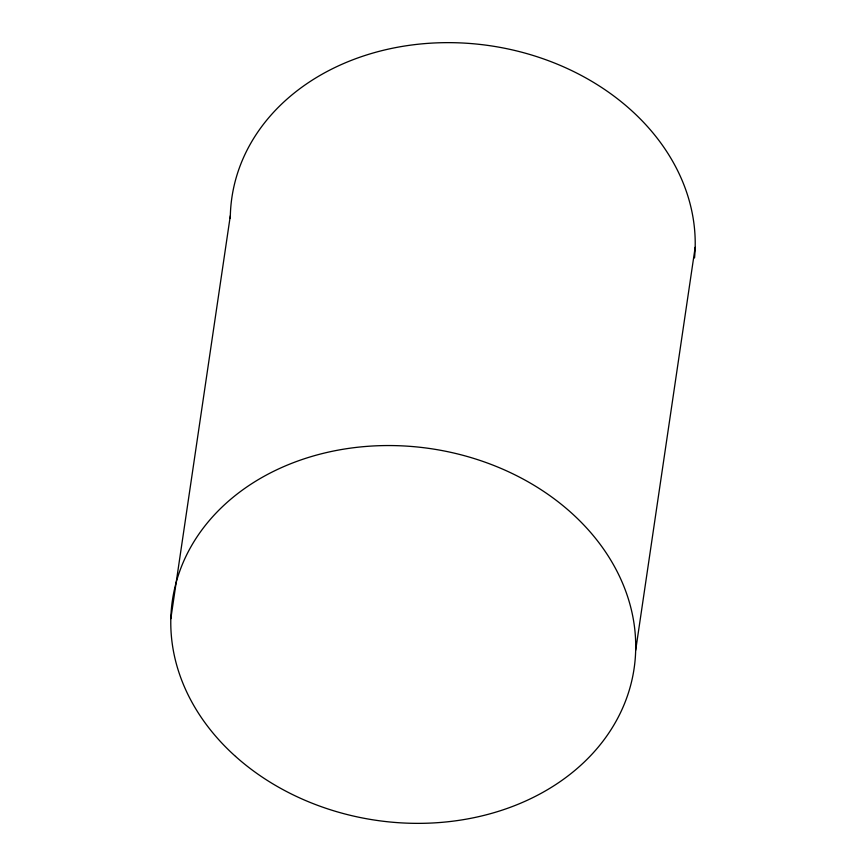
<?xml version="1.0" encoding="UTF-8"?>
<svg xmlns="http://www.w3.org/2000/svg" width="866" height="866" viewBox="0 0 866 866"><rect width="100%" height="100%" fill="white"/><g stroke="black" fill="none" stroke-linecap="round" stroke-linejoin="round"><path stroke-width="1.3" d="M170.829 618.66L230.324 215.753M635.676 650.247L695.171 247.34M230.28 218.394A233.355 187.825 8.4 0 1 472.446 43.679A233.355 187.825 8.4 0 1 694.532 257.916M235.52 756.397A233.355 187.825 8.4 0 0 626.519 698.429A233.355 187.825 8.4 0 0 347.71 448.534A233.355 187.825 8.4 0 0 235.52 756.397"/></g></svg>
